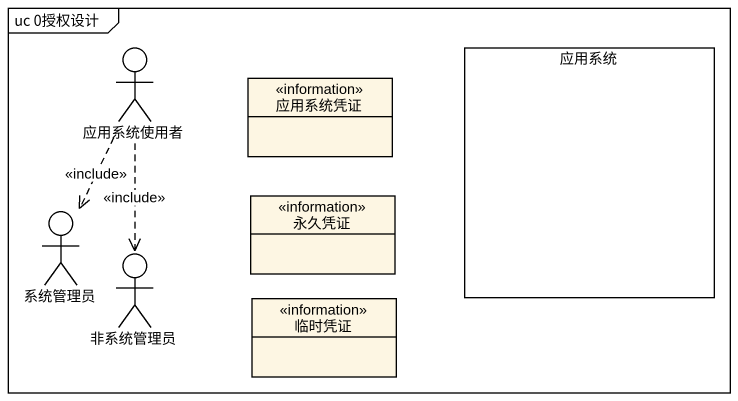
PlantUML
@startuml
mainframe uc 0授权设计
allowmixing
hide circle
hide empty members
actor 应用系统使用者
class 应用系统凭证 <<information>>
rectangle 应用系统
actor 系统管理员
class 永久凭证 <<information>>
actor 非系统管理员
class 临时凭证 <<information>>
应用系统使用者 ..> 系统管理员 : <<include>>
应用系统使用者 ..> 非系统管理员 : <<include>>
@enduml
